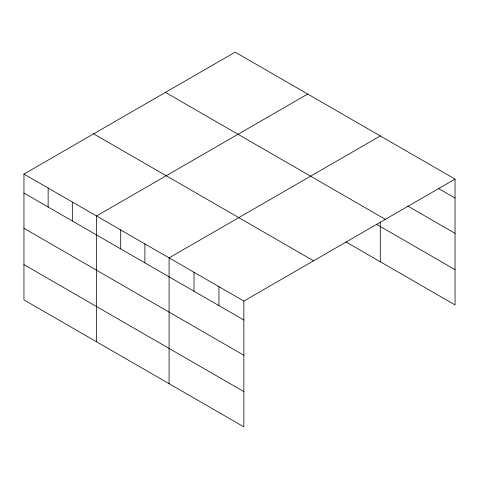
<?xml version="1.0" encoding="UTF-8"?>
<svg xmlns="http://www.w3.org/2000/svg" width="479" height="479" viewBox="0 0 479 479"><rect width="100%" height="100%" fill="white"/><g stroke="black" fill="none" stroke-linecap="round" stroke-linejoin="round"><path stroke-width="0.72" d="M23.95 174.081L243.859 301.046L243.859 426.849L23.95 299.89L23.95 174.081L235.141 52.151L455.05 179.11L455.05 304.919L345.904 241.907M307.71 94.046L96.518 215.975L96.518 341.784M380.284 135.946L169.087 257.876L169.087 383.685M243.859 301.046L455.05 179.11M438.435 188.487L455.05 198.078M407.761 206.036L455.05 233.333M165.447 92.387L385.356 219.346M376.464 224.292L455.05 269.659M93.645 133.845L313.553 260.804M23.95 193.049L243.859 320.008M23.95 228.303L243.859 355.268M23.95 264.63L243.859 391.594M380.284 222.136L380.284 261.756M218.933 286.652L218.933 305.62M194.013 272.264L194.013 291.232M144.898 243.907L144.898 262.875M120.708 229.944L120.708 248.912M72.329 202.012L72.329 220.981M48.14 188.043L48.14 207.012"/></g></svg>
